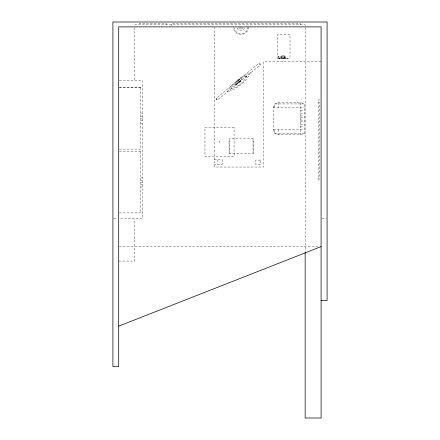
<?xml version="1.0" encoding="UTF-8"?>
<svg xmlns="http://www.w3.org/2000/svg" width="440" height="440" viewBox="0 0 440 440"><rect width="100%" height="100%" fill="white"/><g stroke="black" fill="none" stroke-linecap="round" stroke-linejoin="round"><path stroke-width="0.33" stroke-dasharray="2.2 1.65" d="M216.079 98.401L216.134 99.721L217.415 100.034L260.156 65.054L260.123 63.718L258.819 63.421L216.079 98.401L217.415 100.034M273.268 107.844L274.687 103.939L278.597 102.592L300.344 102.592L304.249 103.939L304.249 133.501L300.344 134.827L278.597 134.827L274.687 133.501L273.268 129.591L273.268 107.844L304.249 107.844M235.01 83.529L236.231 82.066A15.675 15.675 0 0 1 239.25 79.596L240.922 78.689M240.614 78.32L241.698 79.64L240.878 80.603A18.309 18.309 0 0 1 236.918 83.842L235.791 84.475L234.707 83.154M238.662 82.126L240.774 79.987L242.231 77.616L247.126 75.592C243.892 82.17 237.672 87.263 230.582 89.128L233.536 84.733L236.148 83.776L238.662 82.126L237.578 80.806M235.791 84.475L241.698 79.64M281.902 58.19L285.318 57.981M278.839 58.333L279.246 58.399M321.09 61.655L263.665 61.655L263.665 167.035L214.253 167.035L214.253 27.566M119.367 80.371L142.329 80.371L142.329 218.818L119.367 218.818M119.378 87.604L142.329 87.604M119.378 87.736L142.329 87.736M319.946 99.941L318.236 99.941L318.236 180.021L319.946 180.021M318.236 102.41L319.555 102.41L319.555 178.398L318.236 178.398M304.249 103.939L274.687 103.939L274.687 107.844M300.344 110.567L304.249 110.567M300.344 113.284L304.249 113.284M140.795 113.647L142.329 113.647M300.344 116.001L304.249 116.001M140.795 116.226L142.329 116.226M300.344 117.359L304.249 117.359M140.795 118.36L142.329 118.36M300.344 120.076L304.249 120.076M140.795 120.802L142.329 120.802M300.344 121.434L304.249 121.434M140.795 123.382L142.329 123.382M300.344 124.157L304.249 124.157M300.344 126.874L304.249 126.874M273.268 129.591L304.249 129.591M304.249 133.501L274.687 133.501L274.687 129.591M219.082 141.9L219.967 141.9M119.378 149.116L142.329 149.116M119.378 151.536L142.329 151.536M229.059 153.114L229.548 153.114L229.548 138.859M253.314 153.126L253.033 153.126L253.033 138.859M214.253 159.841L222.354 159.841L222.354 164.373L214.253 164.373M140.795 177.925L142.329 177.925M140.795 180.505L142.329 180.505M140.795 182.226L142.329 182.226M140.795 184.619L142.329 184.619M140.795 186.989L142.329 186.989M119.378 212.911L142.329 212.911M113.559 218.818L117.414 218.818M321.756 218.818L326.42 218.818M119.389 246.626L318.346 246.626M118.701 261.052L134.684 261.052L134.684 218.818M258.819 63.421L260.156 65.054M246.774 76.005L245.542 77.017M240.829 80.872L239.943 81.598M239.245 79.442L239.377 80.047L239.025 79.624M238.519 80.036L238.673 80.619L238.321 80.196M239.36 82.076L238.469 82.803M237.87 80.564L238.222 80.993L237.655 80.746M237.21 81.109L237.325 81.725L236.973 81.301M236.566 81.637L236.742 81.846L235.966 82.126M237.21 83.837L236.324 84.562M235.868 84.937L234.977 85.663M305.151 25.834L305.151 24.789L134.684 24.789L134.684 25.834M305.151 27.566L305.151 251.653M300.482 24.789L300.482 23.392L171.617 23.392L171.617 25.834M300.344 102.592L300.344 134.827M287.634 58.399L287.634 58.124L278.647 58.124L278.647 58.399M287.524 58.124L287.524 58.399M285.841 58.399L285.841 57.981L281.309 57.981L281.309 58.399M285.78 58.399L285.78 55.891L280.825 55.891L280.825 58.399M285.054 57.981L284.57 57.981M284.801 55.891L284.801 58.399M284.757 55.891L284.757 58.399M283.778 55.891L283.778 58.399M282.821 55.891L282.821 58.399M281.842 55.891L281.842 58.399M281.804 55.891L281.804 58.399M279.763 58.124L279.763 58.399M279.576 58.124L279.576 58.399M279.548 58.124L279.548 58.399M279.18 58.333L278.905 56.309L278.828 58.399M278.597 102.592L278.597 107.844M278.597 129.591L278.597 134.827M278.471 56.309L278.471 58.333L278.13 58.333L278.196 56.309M219.522 141.455L219.522 142.34M217.877 159.841L217.877 164.373M166.54 24.789L166.54 23.392L139.084 23.392L139.084 24.789M140.795 87.604L140.795 149.116M140.795 151.536L140.795 212.911M134.684 27.566L134.684 80.371M240.878 80.597A18.348 18.348 0 0 1 236.891 83.859M242.919 27.418A2.074 2.074 0 0 1 238.909 27.418M247.874 26.879A6.963 6.963 0 0 1 241.214 33.836A6.963 6.963 0 0 1 233.976 27.484M244.618 27.869A3.834 3.834 0 0 1 237.21 27.869M248.578 26.879A7.667 7.667 0 0 1 241.247 34.54A7.667 7.667 0 0 1 233.277 27.544M250.707 72.661C245.889 81.889 237.138 89.05 227.139 91.949C232.403 83.034 240.922 76.059 250.707 72.661M241.401 27.577L240.427 27.577L240.427 28.254L241.401 28.254L241.401 27.577M290.004 34.776L277.25 34.776L277.25 58.399L290.004 58.399L290.004 34.776M234.075 127.347L204.974 127.347L204.974 156.448L234.075 156.448L234.075 127.347M253.314 138.859L229.059 138.859L229.059 153.357L253.314 153.357L253.314 138.859M260.359 160.1L255.761 160.1L255.761 164.632L260.359 164.632L260.359 160.1"/><path stroke-width="0.66" d="M118.701 326.145L321.09 246.626M321.09 300.564L327.085 300.564L327.085 22L112.915 22L112.915 366.564L118.701 366.564L118.701 26.879L321.09 26.879L321.09 418L305.151 418L305.151 252.34"/></g></svg>
